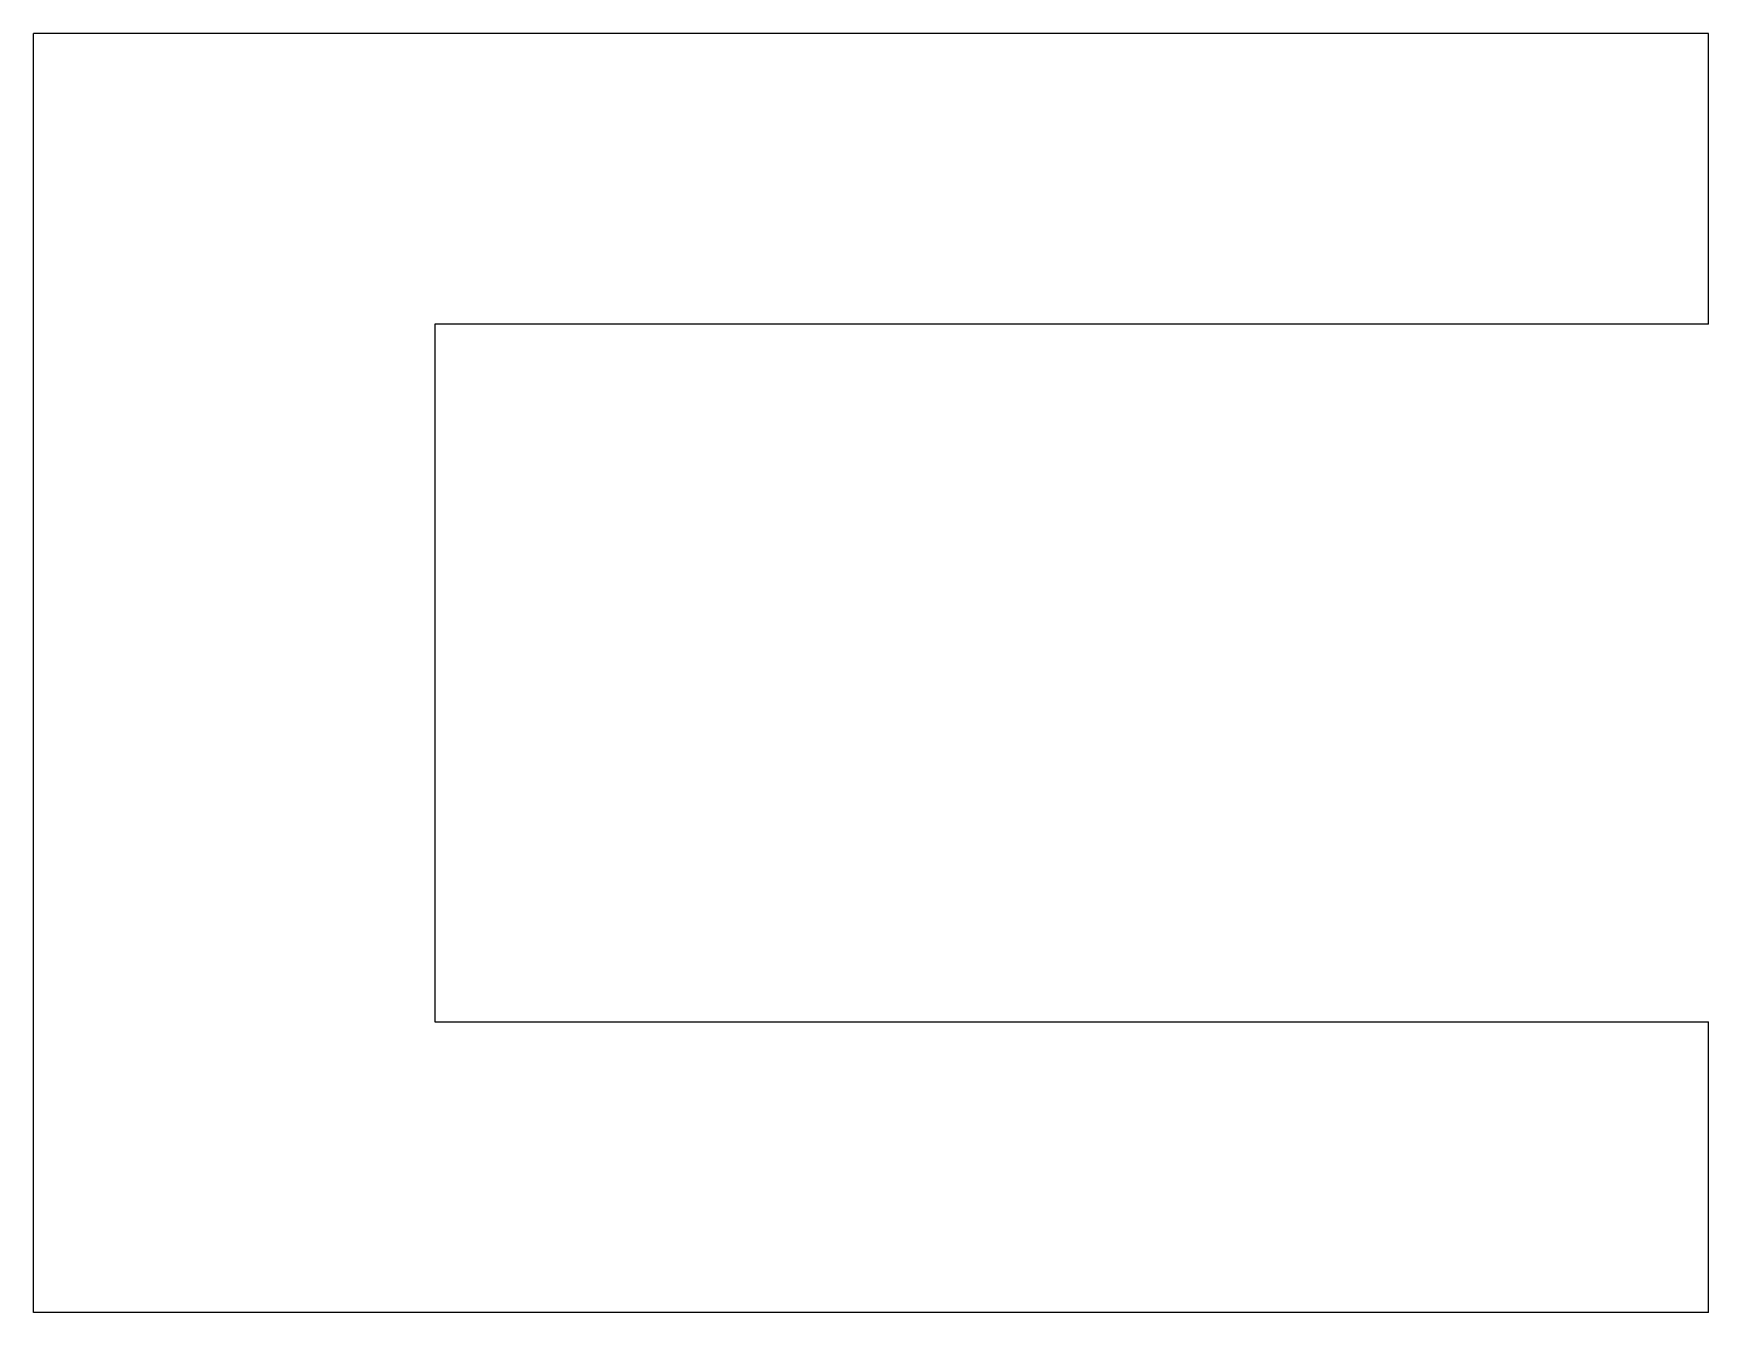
# Model space of a CAD drawing. Header units: metres. Extents: x -26.9 to 1.9, y -22 to 0.
import ezdxf

# ---------------------------------------------------------------- set-up
doc = ezdxf.new("R2010")
doc.units = ezdxf.units.M

msp = doc.modelspace()

# ---------------------------------------------------------------- linework, layer by layer
for points in [[(1.9, 0), (1.324, 0), (0.748, 0), (0.172, 0), (-0.404, 0), (-0.98, 0), (-1.556, 0), (-2.132, 0), (-2.708, 0), (-3.284, 0), (-3.86, 0), (-4.436, 0), (-5.012, 0), (-5.588, 0), (-6.164, 0), (-6.74, 0), (-7.316, 0), (-7.892, 0), (-8.468, 0), (-9.044, 0), (-9.62, 0), (-10.196, 0), (-10.772, 0), (-11.348, 0), (-11.924, 0), (-12.5, 0), (-13.076, 0), (-13.652, 0), (-14.228, 0), (-14.804, 0), (-15.38, 0), (-15.956, 0), (-16.532, 0), (-17.108, 0), (-17.684, 0), (-18.26, 0), (-18.836, 0), (-19.412, 0), (-19.988, 0), (-20.564, 0), (-21.14, 0), (-21.716, 0), (-22.292, 0), (-22.868, 0), (-23.444, 0), (-24.02, 0), (-24.596, 0), (-25.172, 0), (-25.748, 0), (-26.324, 0), (-26.9, 0)], [(-26.9, -22), (-26.9, -21.56), (-26.9, -21.12), (-26.9, -20.68), (-26.9, -20.24), (-26.9, -19.8), (-26.9, -19.36), (-26.9, -18.92), (-26.9, -18.48), (-26.9, -18.04), (-26.9, -17.6), (-26.9, -17.16), (-26.9, -16.72), (-26.9, -16.28), (-26.9, -15.84), (-26.9, -15.4), (-26.9, -14.96), (-26.9, -14.52), (-26.9, -14.08), (-26.9, -13.64), (-26.9, -13.2), (-26.9, -12.76), (-26.9, -12.32), (-26.9, -11.88), (-26.9, -11.44), (-26.9, -11), (-26.9, -10.56), (-26.9, -10.12), (-26.9, -9.68), (-26.9, -9.24), (-26.9, -8.8), (-26.9, -8.36), (-26.9, -7.92), (-26.9, -7.48), (-26.9, -7.04), (-26.9, -6.6), (-26.9, -6.16), (-26.9, -5.72), (-26.9, -5.28), (-26.9, -4.84), (-26.9, -4.4), (-26.9, -3.96), (-26.9, -3.52), (-26.9, -3.08), (-26.9, -2.64), (-26.9, -2.2), (-26.9, -1.76), (-26.9, -1.32), (-26.9, -0.88), (-26.9, -0.44), (-26.9, 0)], [(1.9, -5), (1.9, -4.9), (1.9, -4.8), (1.9, -4.7), (1.9, -4.6), (1.9, -4.5), (1.9, -4.4), (1.9, -4.3), (1.9, -4.2), (1.9, -4.1), (1.9, -4), (1.9, -3.9), (1.9, -3.8), (1.9, -3.7), (1.9, -3.6), (1.9, -3.5), (1.9, -3.4), (1.9, -3.3), (1.9, -3.2), (1.9, -3.1), (1.9, -3), (1.9, -2.9), (1.9, -2.8), (1.9, -2.7), (1.9, -2.6), (1.9, -2.5), (1.9, -2.4), (1.9, -2.3), (1.9, -2.2), (1.9, -2.1), (1.9, -2), (1.9, -1.9), (1.9, -1.8), (1.9, -1.7), (1.9, -1.6), (1.9, -1.5), (1.9, -1.4), (1.9, -1.3), (1.9, -1.2), (1.9, -1.1), (1.9, -1), (1.9, -0.9), (1.9, -0.8), (1.9, -0.7), (1.9, -0.6), (1.9, -0.5), (1.9, -0.4), (1.9, -0.3), (1.9, -0.2), (1.9, -0.1), (1.9, 0)], [(1.9, -5), (1.462, -5), (1.024, -5), (0.586, -5), (0.148, -5), (-0.29, -5), (-0.728, -5), (-1.166, -5), (-1.604, -5), (-2.042, -5), (-2.48, -5), (-2.918, -5), (-3.356, -5), (-3.794, -5), (-4.232, -5), (-4.67, -5), (-5.108, -5), (-5.546, -5), (-5.984, -5), (-6.422, -5), (-6.86, -5), (-7.298, -5), (-7.736, -5), (-8.174, -5), (-8.612, -5), (-9.05, -5), (-9.488, -5), (-9.926, -5), (-10.364, -5), (-10.802, -5), (-11.24, -5), (-11.678, -5), (-12.116, -5), (-12.554, -5), (-12.992, -5), (-13.43, -5), (-13.868, -5), (-14.306, -5), (-14.744, -5), (-15.182, -5), (-15.62, -5), (-16.058, -5), (-16.496, -5), (-16.934, -5), (-17.372, -5), (-17.81, -5), (-18.248, -5), (-18.686, -5), (-19.124, -5), (-19.562, -5), (-20, -5)], [(-20, -5), (-20, -5.24), (-20, -5.48), (-20, -5.72), (-20, -5.96), (-20, -6.2), (-20, -6.44), (-20, -6.68), (-20, -6.92), (-20, -7.16), (-20, -7.4), (-20, -7.64), (-20, -7.88), (-20, -8.12), (-20, -8.36), (-20, -8.6), (-20, -8.84), (-20, -9.08), (-20, -9.32), (-20, -9.56), (-20, -9.8), (-20, -10.04), (-20, -10.28), (-20, -10.52), (-20, -10.76), (-20, -11), (-20, -11.24), (-20, -11.48), (-20, -11.72), (-20, -11.96), (-20, -12.2), (-20, -12.44), (-20, -12.68), (-20, -12.92), (-20, -13.16), (-20, -13.4), (-20, -13.64), (-20, -13.88), (-20, -14.12), (-20, -14.36), (-20, -14.6), (-20, -14.84), (-20, -15.08), (-20, -15.32), (-20, -15.56), (-20, -15.8), (-20, -16.04), (-20, -16.28), (-20, -16.52), (-20, -16.76), (-20, -17)], [(-20, -17), (-19.562, -17), (-19.124, -17), (-18.686, -17), (-18.248, -17), (-17.81, -17), (-17.372, -17), (-16.934, -17), (-16.496, -17), (-16.058, -17), (-15.62, -17), (-15.182, -17), (-14.744, -17), (-14.306, -17), (-13.868, -17), (-13.43, -17), (-12.992, -17), (-12.554, -17), (-12.116, -17), (-11.678, -17), (-11.24, -17), (-10.802, -17), (-10.364, -17), (-9.926, -17), (-9.488, -17), (-9.05, -17), (-8.612, -17), (-8.174, -17), (-7.736, -17), (-7.298, -17), (-6.86, -17), (-6.422, -17), (-5.984, -17), (-5.546, -17), (-5.108, -17), (-4.67, -17), (-4.232, -17), (-3.794, -17), (-3.356, -17), (-2.918, -17), (-2.48, -17), (-2.042, -17), (-1.604, -17), (-1.166, -17), (-0.728, -17), (-0.29, -17), (0.148, -17), (0.586, -17), (1.024, -17), (1.462, -17), (1.9, -17)], [(1.9, -22), (1.9, -21.9), (1.9, -21.8), (1.9, -21.7), (1.9, -21.6), (1.9, -21.5), (1.9, -21.4), (1.9, -21.3), (1.9, -21.2), (1.9, -21.1), (1.9, -21), (1.9, -20.9), (1.9, -20.8), (1.9, -20.7), (1.9, -20.6), (1.9, -20.5), (1.9, -20.4), (1.9, -20.3), (1.9, -20.2), (1.9, -20.1), (1.9, -20), (1.9, -19.9), (1.9, -19.8), (1.9, -19.7), (1.9, -19.6), (1.9, -19.5), (1.9, -19.4), (1.9, -19.3), (1.9, -19.2), (1.9, -19.1), (1.9, -19), (1.9, -18.9), (1.9, -18.8), (1.9, -18.7), (1.9, -18.6), (1.9, -18.5), (1.9, -18.4), (1.9, -18.3), (1.9, -18.2), (1.9, -18.1), (1.9, -18), (1.9, -17.9), (1.9, -17.8), (1.9, -17.7), (1.9, -17.6), (1.9, -17.5), (1.9, -17.4), (1.9, -17.3), (1.9, -17.2), (1.9, -17.1), (1.9, -17)], [(1.9, -22), (1.324, -22), (0.748, -22), (0.172, -22), (-0.404, -22), (-0.98, -22), (-1.556, -22), (-2.132, -22), (-2.708, -22), (-3.284, -22), (-3.86, -22), (-4.436, -22), (-5.012, -22), (-5.588, -22), (-6.164, -22), (-6.74, -22), (-7.316, -22), (-7.892, -22), (-8.468, -22), (-9.044, -22), (-9.62, -22), (-10.196, -22), (-10.772, -22), (-11.348, -22), (-11.924, -22), (-12.5, -22), (-13.076, -22), (-13.652, -22), (-14.228, -22), (-14.804, -22), (-15.38, -22), (-15.956, -22), (-16.532, -22), (-17.108, -22), (-17.684, -22), (-18.26, -22), (-18.836, -22), (-19.412, -22), (-19.988, -22), (-20.564, -22), (-21.14, -22), (-21.716, -22), (-22.292, -22), (-22.868, -22), (-23.444, -22), (-24.02, -22), (-24.596, -22), (-25.172, -22), (-25.748, -22), (-26.324, -22), (-26.9, -22)]]:
    msp.add_lwpolyline(points)

doc.saveas('drawing.dxf')
